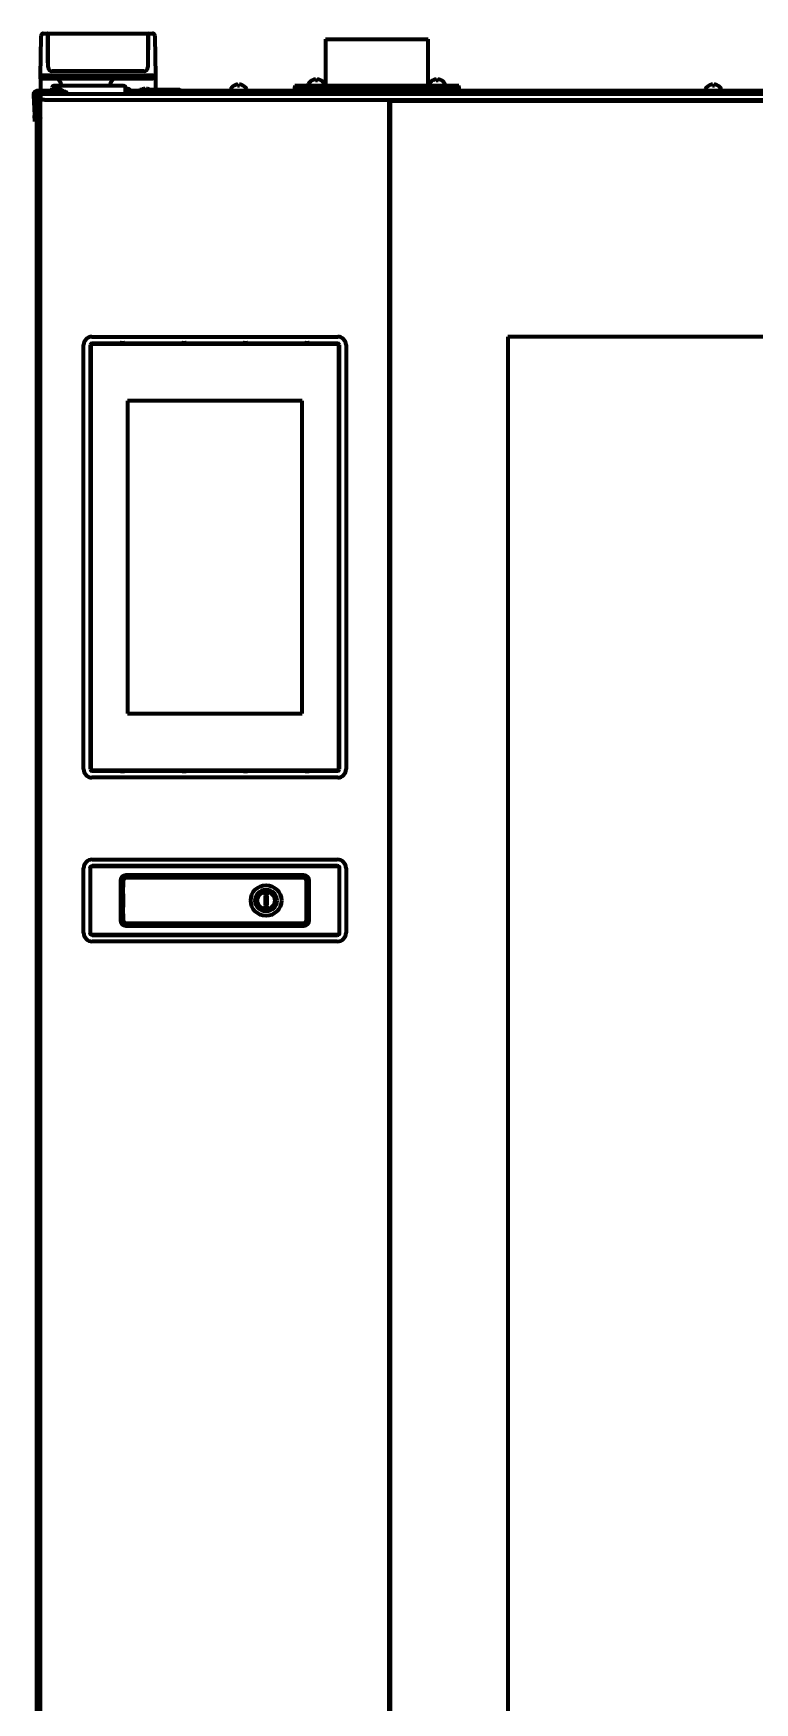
# Model space of a CAD drawing. Header units: inches. Extents: x -3022 to 7311, y 343 to 5680.
# Drawn here: x 2762 to 3114, y 3138 to 3952 of the extents above; entities that cross this region are included whole.
import ezdxf

# ---------------------------------------------------------------- set-up
doc = ezdxf.new("R2010")
doc.units = ezdxf.units.IN

msp = doc.modelspace()

# ---------------------------------------------------------------- linework, layer by layer
at = {"linetype": 'Continuous', "lineweight": 70}
for p, q in [((2765.92, 3931.29), (2766.24, 3950.02)), ((2766.24, 3950.02), (2766.26, 3950.81)), ((2767.26, 3951.79), (2769.17, 3951.79)), ((2769.43, 3950.02), (2769.42, 3951.54)), ((2769.54, 3937.47), (2769.43, 3950.02)), ((2769.54, 3951.59), (2769.54, 3949.79)), ((2818.29, 3951.59), (2769.54, 3951.59)), ((2769.54, 3949.79), (2769.54, 3935.29)), ((2818.29, 3951.59), (2818.29, 3949.79)), ((2818.4, 3950.02), (2818.29, 3937.47)), ((2818.29, 3949.79), (2818.29, 3935.29)), ((2818.42, 3951.54), (2818.4, 3950.02)), ((2818.67, 3951.79), (2820.58, 3951.79)), ((2821.58, 3950.81), (2821.59, 3950.02)), ((2821.59, 3950.02), (2821.92, 3931.29)), ((2904.92, 3948.89), (2954.92, 3948.89)), ((2904.92, 3948.89), (2904.92, 3926.29)), ((2954.92, 3926.29), (2954.92, 3948.89)), ((2816.29, 3933.29), (2771.54, 3933.29)), ((2766.92, 3931.29), (2765.92, 3931.29)), ((2765.93, 3930.77), (2765.92, 3931.29)), ((2765.92, 3930.22), (2765.92, 3926.36)), ((2765.92, 3925.3), (2765.93, 3924.77)), ((2765.93, 3930.73), (2765.93, 3930.77)), ((2820.92, 3931.29), (2766.92, 3931.29)), ((2766.93, 3929.79), (2820.91, 3929.79)), ((2771.47, 3925.31), (2771.44, 3923.62)), ((2772.47, 3926.3), (2806.37, 3926.3)), ((2775.97, 3926.84), (2775.98, 3926.3)), ((2799.86, 3926.3), (2799.87, 3926.84)), ((2807.41, 3922.8), (2807.37, 3925.31)), ((2820.92, 3931.29), (2821.92, 3931.29)), ((2821.92, 3931.29), (2821.91, 3930.77)), ((2821.92, 3931.29), (2821.91, 3930.77)), ((2821.91, 3930.77), (2821.91, 3930.73)), ((2821.91, 3929.3), (2821.91, 3925.76)), ((2821.91, 3924.77), (2821.92, 3925.3)), ((2821.92, 3931.29), (2821.92, 3930.22)), ((2821.92, 3930.22), (2821.92, 3926.36)), ((2860.22, 3926.24), (2860.22, 3926.27)), ((2864.82, 3926.27), (2864.82, 3926.24)), ((2950.42, 3924.79), (2888.92, 3924.79)), ((2888.92, 3924.79), (2888.92, 3923.79)), ((2889.92, 3926.29), (2969.92, 3926.29)), ((2889.92, 3926.29), (2889.92, 3924.79)), ((2896.47, 3926.89), (2896.47, 3926.69)), ((2898.17, 3928.74), (2898.17, 3928.77)), ((2902.77, 3928.77), (2902.77, 3928.74)), ((2904.47, 3926.69), (2904.47, 3926.89)), ((2970.92, 3924.79), (2950.42, 3924.79)), ((2955.36, 3926.89), (2955.36, 3926.69)), ((2957.06, 3928.74), (2957.06, 3928.77)), ((2961.66, 3928.77), (2961.66, 3928.74)), ((2963.36, 3926.69), (2963.36, 3926.89)), ((2969.92, 3924.79), (2969.92, 3926.29)), ((2970.92, 3923.79), (2970.92, 3924.79)), ((3091.82, 3926.24), (3091.82, 3926.27)), ((3096.42, 3926.27), (3096.42, 3926.24)), ((2762.42, 3921.69), (2762.94, 3911.79)), ((2763.42, 3921.74), (2763.94, 3911.84)), ((2763.92, 3920.69), (2765.42, 3920.69)), ((2763.92, 3920.69), (2763.92, 2255.49)), ((2765.42, 3923.79), (2764.42, 3923.79)), ((2765.42, 3922.79), (2764.42, 3922.79)), ((2771.45, 3923.79), (2765.42, 3923.79)), ((2765.42, 3923.79), (2765.42, 3921.72)), ((2765.42, 3921.72), (2765.42, 3911.8)), ((2765.92, 3922.3), (2767.92, 3922.3)), ((2765.92, 3922.3), (2765.92, 3919.3)), ((2767.92, 3919.3), (2765.92, 3919.3)), ((2767.92, 3919.3), (2765.92, 3919.3)), ((2765.92, 2271.3), (2765.92, 3919.3)), ((2767.92, 3922.3), (3653.92, 3922.3)), ((2767.92, 3919.3), (3653.92, 3919.3)), ((2767.92, 3919.3), (2933.92, 3919.3)), ((2769.67, 3922.9), (2769.67, 3922.7)), ((2774.17, 3923.3), (2770.07, 3923.3)), ((2772.29, 3924.29), (2772.29, 3924.27)), ((2773.79, 3924.27), (2773.79, 3924.67)), ((2778.27, 3923.3), (2774.17, 3923.3)), ((2774.54, 3924.67), (2774.54, 3924.27)), ((2776.04, 3924.27), (2776.04, 3924.29)), ((2778.67, 3922.7), (2778.67, 3922.9)), ((2807.67, 3923.3), (2807.4, 3923.3)), ((2811.77, 3923.3), (2807.67, 3923.3)), ((2808.04, 3924.67), (2808.04, 3924.27)), ((2809.54, 3924.27), (2809.54, 3924.29)), ((2814.12, 3923.79), (2810.23, 3923.79)), ((2812.17, 3922.7), (2812.17, 3922.9)), ((2812.67, 3922.9), (2812.67, 3922.7)), ((2817.17, 3923.3), (2813.07, 3923.3)), ((2814.37, 3924.3), (2814.12, 3924.05)), ((2814.12, 3924.05), (2814.92, 3924.05)), ((2814.12, 3924.05), (2814.12, 3923.3)), ((2815.34, 3924.3), (2814.37, 3924.3)), ((2815.29, 3924.29), (2815.29, 3924.27)), ((2816.79, 3924.27), (2816.79, 3924.67)), ((2817.54, 3924.3), (2816.79, 3924.3)), ((2821.27, 3923.3), (2817.17, 3923.3)), ((2817.54, 3924.67), (2817.54, 3924.27)), ((2833.87, 3924.3), (2819, 3924.3)), ((2819.04, 3924.27), (2819.04, 3924.29)), ((2819.42, 3924.05), (2834.12, 3924.05)), ((2821.64, 3922.55), (2834.12, 3922.55)), ((2821.67, 3922.7), (2821.67, 3922.9)), ((2834.12, 3924.05), (2833.87, 3924.3)), ((2833.87, 3922.3), (2834.12, 3922.55)), ((2834.12, 3922.55), (2834.12, 3924.05)), ((2924.62, 3923.79), (2834.12, 3923.79)), ((2858.52, 3924.39), (2858.52, 3924.19)), ((2866.52, 3924.19), (2866.52, 3924.39)), ((2922.67, 3922.9), (2922.67, 3922.7)), ((2927.17, 3923.3), (2923.07, 3923.3)), ((2925.29, 3924.29), (2925.29, 3924.27)), ((2926.79, 3924.27), (2926.79, 3924.67)), ((2931.27, 3923.3), (2927.17, 3923.3)), ((2927.54, 3924.67), (2927.54, 3924.27)), ((2929.04, 3924.27), (2929.04, 3924.29)), ((3492.11, 3923.79), (2929.73, 3923.79)), ((2931.67, 3922.7), (2931.67, 3922.9)), ((2935.92, 2469.31), (2935.92, 3919.3)), ((3485.42, 3918.8), (2936.42, 3918.8)), ((2936.42, 3918.8), (2937.42, 3917.8)), ((2936.42, 3918.8), (2936.42, 2469.4)), ((2936.92, 3919.3), (2936.92, 3918.8)), ((2971.92, 3919.3), (2971.92, 3918.8)), ((3090.12, 3924.39), (3090.12, 3924.19)), ((3098.12, 3924.19), (3098.12, 3924.39)), ((2763.1, 3908.79), (2762.94, 3911.79)), ((2763.1, 3908.79), (2763.92, 3908.83)), ((2935.92, 3887.8), (2936.42, 3887.8)), ((2936.43, 3887.29), (2935.93, 3887.29)), ((2935.92, 3846.8), (2936.42, 3846.8)), ((2936.43, 3847.29), (2935.93, 3847.29)), ((2790.92, 3803.8), (2910.92, 3803.8)), ((2993.92, 3803.8), (2993.92, 2584.4)), ((3427.92, 3803.8), (2993.92, 3803.8)), ((2786.92, 3592.8), (2786.92, 3799.8)), ((2790.17, 3799.8), (2790.17, 3592.8)), ((2790.47, 3799.8), (2790.47, 3592.8)), ((2910.92, 3800.55), (2790.92, 3800.55)), ((2910.92, 3800.25), (2790.92, 3800.25)), ((2804.92, 3800.77), (2804.92, 3800.55)), ((2805.17, 3800.77), (2806.67, 3800.77)), ((2806.92, 3800.55), (2806.92, 3800.77)), ((2834.92, 3800.77), (2834.92, 3800.55)), ((2835.17, 3800.77), (2836.67, 3800.77)), ((2836.92, 3800.55), (2836.92, 3800.77)), ((2864.92, 3800.77), (2864.92, 3800.55)), ((2865.17, 3800.77), (2866.67, 3800.77)), ((2866.92, 3800.55), (2866.92, 3800.77)), ((2894.92, 3800.77), (2894.92, 3800.55)), ((2895.17, 3800.77), (2896.67, 3800.77)), ((2896.92, 3800.55), (2896.92, 3800.77)), ((2911.37, 3592.8), (2911.37, 3799.8)), ((2911.67, 3592.8), (2911.67, 3799.8)), ((2914.92, 3799.8), (2914.92, 3592.8)), ((2808.25, 3772.5), (2808.25, 3620.1)), ((2893.59, 3772.5), (2808.25, 3772.5)), ((2893.59, 3620.1), (2893.59, 3772.5)), ((2808.25, 3620.1), (2893.59, 3620.1)), ((2790.92, 3592.35), (2910.92, 3592.35)), ((2790.92, 3592.05), (2910.92, 3592.05)), ((2804.92, 3592.05), (2804.92, 3591.82)), ((2805.17, 3591.82), (2806.67, 3591.82)), ((2806.92, 3591.82), (2806.92, 3592.05)), ((2834.92, 3592.05), (2834.92, 3591.82)), ((2835.17, 3591.82), (2836.67, 3591.82)), ((2836.92, 3591.82), (2836.92, 3592.05)), ((2864.92, 3592.05), (2864.92, 3591.82)), ((2865.17, 3591.82), (2866.67, 3591.82)), ((2866.92, 3591.82), (2866.92, 3592.05)), ((2894.92, 3592.05), (2894.92, 3591.82)), ((2895.17, 3591.82), (2896.67, 3591.82)), ((2896.92, 3591.82), (2896.92, 3592.05)), ((2910.92, 3588.8), (2790.92, 3588.8)), ((2786.92, 3513.05), (2786.92, 3544.55)), ((2790.06, 3544.55), (2790.06, 3513.05)), ((2790.22, 3513.05), (2790.22, 3544.55)), ((2791.17, 3548.8), (2910.67, 3548.8)), ((2910.67, 3545.65), (2791.17, 3545.65)), ((2791.17, 3545.49), (2910.67, 3545.49)), ((2911.61, 3544.55), (2911.61, 3513.05)), ((2911.77, 3513.05), (2911.77, 3544.55)), ((2914.92, 3544.55), (2914.92, 3513.05)), ((2804.86, 3538.5), (2804.86, 3519.09)), ((2805.02, 3519.09), (2805.02, 3538.5)), ((2806.22, 3538.3), (2806.22, 3535.35)), ((2806.22, 3534.35), (2806.22, 3535.35)), ((2806.22, 3533.11), (2806.22, 3534.35)), ((2894.37, 3541.1), (2807.46, 3541.1)), ((2807.46, 3540.94), (2894.37, 3540.94)), ((2894.12, 3539.8), (2807.72, 3539.8)), ((2895.62, 3519.3), (2895.62, 3538.3)), ((2896.81, 3538.5), (2896.81, 3519.09)), ((2896.97, 3519.09), (2896.97, 3538.5)), ((2806.22, 3532.11), (2806.22, 3533.11)), ((2806.22, 3532.11), (2806.22, 3525.48)), ((2875.42, 3531.3), (2875.42, 3526.3)), ((2876.42, 3526.3), (2876.42, 3531.3)), ((2806.22, 3524.48), (2806.22, 3525.48)), ((2806.22, 3523.24), (2806.22, 3524.48)), ((2806.22, 3522.24), (2806.22, 3523.24)), ((2806.22, 3522.24), (2806.22, 3519.3)), ((2807.72, 3517.8), (2894.12, 3517.8)), ((2910.67, 3512.1), (2791.17, 3512.1)), ((2791.17, 3511.94), (2910.67, 3511.94)), ((2894.37, 3516.65), (2807.46, 3516.65)), ((2807.46, 3516.49), (2894.37, 3516.49)), ((2910.67, 3508.8), (2791.17, 3508.8))]:
    msp.add_line(p, q, dxfattribs=at)
for radius in [7.5, 5.25, 4.25]:
    msp.add_circle((2875.92, 3528.8), radius, dxfattribs=at)
for centre, radius, start, end in [((2767.26, 3950.79), 1, 90, 179), ((2769.17, 3951.54), 0.25, 0.5, 90), ((2818.67, 3951.54), 0.25, 90, 179.5), ((2820.58, 3950.79), 1, 1, 90), ((2771.56, 3935.29), 2, 180.5, 270), ((2816.27, 3935.29), 2, 270, 359.5), ((2766.93, 3930.79), 1, 181, 270), ((2772.47, 3925.3), 1, 90, 179), ((2772.97, 3926.79), 3, 1, 90), ((2802.87, 3926.79), 3, 90, 179), ((2806.37, 3925.3), 1, 1, 90), ((2820.91, 3930.79), 1, 270, 359), ((2862.72, 3922.17), 4.8, 121.37271, 149.69882), ((2862.32, 3922.17), 4.8, 30.30118, 58.62729), ((2896.87, 3926.89), 0.4, 149.69882, 180), ((2896.87, 3926.69), 0.4, 180, 270), ((2900.67, 3924.67), 4.8, 121.37271, 149.69882), ((2900.27, 3924.67), 4.8, 30.30118, 58.62729), ((2904.07, 3926.69), 0.4, 270, 0), ((2904.07, 3926.89), 0.4, 0, 30.30118), ((2955.76, 3926.89), 0.4, 149.69882, 180), ((2955.76, 3926.69), 0.4, 180, 270), ((2959.56, 3924.67), 4.8, 121.37271, 149.69882), ((2959.16, 3924.67), 4.8, 30.30118, 58.62729), ((2962.96, 3926.69), 0.4, 270, 0), ((2962.96, 3926.89), 0.4, 0, 30.30118), ((3094.32, 3922.17), 4.8, 121.37271, 149.69882), ((3093.92, 3922.17), 4.8, 30.30118, 58.62729), ((2764.42, 3921.79), 2, 90, 183), ((2764.42, 3921.79), 1, 90, 183), ((2765.92, 3920.69), 2, 104.47924, 175.90629), ((2765.92, 3920.69), 1, 120.00248, 175.5), ((2770.07, 3922.9), 0.4, 90, 180), ((2770.07, 3922.7), 0.4, 180, 270), ((2774.17, 3921.05), 3.75, 120, 143.1301), ((2774.17, 3921.05), 3.73, 103.56267, 120.16679), ((2774.17, 3921.05), 3.25, 83.36926, 96.63074), ((2774.17, 3921.05), 3.73, 59.83321, 76.43733), ((2774.17, 3921.05), 3.75, 36.8699, 60), ((2778.27, 3922.9), 0.4, 0, 90), ((2778.27, 3922.7), 0.4, 270, 0), ((2806.91, 3922.8), 0.5, 270, 1), ((2807.67, 3921.05), 3.25, 83.36926, 95.02838), ((2807.67, 3921.05), 3.73, 59.83321, 76.43733), ((2807.67, 3921.05), 3.75, 36.8699, 60), ((2811.77, 3922.9), 0.4, 0, 90), ((2811.77, 3922.7), 0.4, 270, 0), ((2813.07, 3922.9), 0.4, 90, 180), ((2813.07, 3922.7), 0.4, 180, 270), ((2817.17, 3921.05), 3.75, 120, 143.1301), ((2817.17, 3921.05), 3.73, 103.56267, 120.16679), ((2817.17, 3921.05), 3.25, 83.36926, 96.63074), ((2817.17, 3921.05), 3.73, 59.83321, 76.43733), ((2817.17, 3921.05), 3.75, 36.8699, 60), ((2821.27, 3922.9), 0.4, 0, 90), ((2821.27, 3922.7), 0.4, 270, 0), ((2820.91, 3924.79), 1, 330.23916, 358.99188), ((2858.92, 3924.39), 0.4, 149.69882, 180), ((2858.92, 3924.19), 0.4, 180, 270), ((2866.12, 3924.19), 0.4, 270, 0), ((2866.12, 3924.39), 0.4, 0, 30.30118), ((2923.07, 3922.9), 0.4, 90, 180), ((2923.07, 3922.7), 0.4, 180, 270), ((2927.17, 3921.05), 3.75, 120, 143.1301), ((2927.17, 3921.05), 3.73, 103.56267, 120.16679), ((2927.17, 3921.05), 3.25, 83.36926, 96.63074), ((2927.17, 3921.05), 3.73, 59.83321, 76.43733), ((2927.17, 3921.05), 3.75, 36.8699, 60), ((2931.27, 3922.9), 0.4, 0, 90), ((2931.27, 3922.7), 0.4, 270, 0), ((3090.52, 3924.39), 0.4, 149.69882, 180), ((3090.52, 3924.19), 0.4, 180, 270), ((3097.72, 3924.19), 0.4, 270, 0), ((3097.72, 3924.39), 0.4, 0, 30.30118), ((2936.42, 3886.79), 1, 90, 119.99953), ((2790.92, 3799.8), 4, 90, 180), ((2910.92, 3799.8), 4, 0, 90), ((2790.92, 3799.8), 0.75, 90, 180), ((2790.92, 3799.8), 0.45, 90, 180), ((2910.92, 3799.8), 0.75, 0, 90), ((2910.92, 3799.8), 0.45, 0, 90), ((2790.92, 3592.8), 4, 180, 270), ((2790.92, 3592.8), 0.75, 180, 270), ((2790.92, 3592.8), 0.45, 180, 270), ((2910.92, 3592.8), 0.45, 270, 0), ((2910.92, 3592.8), 0.75, 270, 0), ((2910.92, 3592.8), 4, 270, 0), ((2791.17, 3544.55), 4.25, 90, 180), ((2791.17, 3544.55), 1.14, 90, 180), ((2791.17, 3544.55), 1.1, 90, 180), ((2791.17, 3544.55), 0.946, 90, 180), ((2910.67, 3544.55), 4.25, 0, 90), ((2910.67, 3544.55), 1.14, 0, 90), ((2910.67, 3544.55), 1.1, 0, 90), ((2910.67, 3544.55), 0.946, 0, 90), ((2807.46, 3538.5), 2.6, 90, 180), ((2807.46, 3538.5), 2.44, 90, 180), ((2807.72, 3538.3), 1.5, 90, 180), ((2894.12, 3538.3), 1.5, 0, 90), ((2894.37, 3538.5), 2.6, 0, 90), ((2894.37, 3538.5), 2.44, 0, 90), ((2875.92, 3531.3), 0.5, 0, 180), ((2875.92, 3526.3), 0.5, 180, 0), ((2807.46, 3519.09), 2.6, 180, 270), ((2807.46, 3519.09), 2.44, 180, 270), ((2807.72, 3519.3), 1.5, 180, 270), ((2894.12, 3519.3), 1.5, 270, 0), ((2894.37, 3519.09), 2.44, 270, 0), ((2894.37, 3519.09), 2.6, 270, 0), ((2791.17, 3513.05), 4.25, 180, 270), ((2791.17, 3513.05), 1.14, 180, 270), ((2791.17, 3513.05), 1.1, 180, 270), ((2791.17, 3513.05), 0.946, 180, 270), ((2910.67, 3513.05), 1.14, 270, 0), ((2910.67, 3513.05), 1.1, 270, 0), ((2910.67, 3513.05), 4.25, 270, 0), ((2910.67, 3513.05), 0.946, 270, 0)]:
    msp.add_arc(centre, radius, start, end, dxfattribs=at)
for centre, major_axis, ratio, start_param, end_param in [((2818.14, 3948.28), (0.25, -0.002), 0.999999, 5.393034, 6.282976), ((2768.88, 3919.6), (-6.61, 1.06), 0.100425, 5.370861, 5.576685), ((2766.93, 3924.79), (0, 1), 0.999992, 1.986682, 3.141593), ((2773.54, 3921.05), (0, -3.64), 0.707107, 3.044426, 3.23876), ((2774.79, 3921.05), (0, 3.64), 0.707107, 6.186018, 6.380352), ((2808.29, 3921.05), (0, 3.64), 0.707107, 6.186018, 6.380352), ((2816.54, 3921.05), (0, -3.64), 0.707107, 3.044426, 3.23876), ((2817.79, 3921.05), (0, 3.64), 0.707107, 6.186018, 6.380352), ((2820.91, 3924.79), (0, 1), 0.999992, 4.194444, 4.694936), ((2926.54, 3921.05), (0, -3.64), 0.707107, 3.044426, 3.23876), ((2927.79, 3921.05), (0, 3.64), 0.707107, 6.186018, 6.380352), ((2768.42, 3911.8), (3, 0), 0.999391, 3.141593, 3.727303), ((2805.17, 3800.77), (0.25, 0), 0.017455, 1.570796, 3.141593), ((2806.67, 3800.77), (0.25, 0), 0.017455, 0, 1.570796), ((2835.17, 3800.77), (0.25, 0), 0.017455, 1.570796, 3.141593), ((2836.67, 3800.77), (0.25, 0), 0.017455, 0, 1.570796), ((2865.17, 3800.77), (0.25, 0), 0.017455, 1.570796, 3.141593), ((2866.67, 3800.77), (0.25, 0), 0.017455, 0, 1.570796), ((2895.17, 3800.77), (0.25, 0), 0.017455, 1.570796, 3.141593), ((2896.67, 3800.77), (0.25, 0), 0.017455, 0, 1.570796), ((2805.17, 3591.82), (0.25, 0), 0.017455, 3.141593, 4.712389), ((2806.67, 3591.82), (0.25, 0), 0.017455, 4.712389, 6.283185), ((2835.17, 3591.82), (0.25, 0), 0.017455, 3.141593, 4.712389), ((2836.67, 3591.82), (0.25, 0), 0.017455, 4.712389, 6.283185), ((2865.17, 3591.82), (0.25, 0), 0.017455, 3.141593, 4.712389), ((2866.67, 3591.82), (0.25, 0), 0.017455, 4.712389, 6.283185), ((2895.17, 3591.82), (0.25, 0), 0.017455, 3.141593, 4.712389), ((2896.67, 3591.82), (0.25, 0), 0.017455, 4.712389, 6.283185)]:
    msp.add_ellipse(centre, major_axis=major_axis, ratio=ratio, start_param=start_param, end_param=end_param, dxfattribs=at)
for points, knots in [([(2769.54, 3948.09), (2769.53, 3948.1), (2769.5, 3948.12), (2769.46, 3948.19), (2769.45, 3948.25), (2769.45, 3948.28)], [0, 0, 0, 0, 0.125517, 0.562669, 1, 1, 1, 1]), ([(2765.92, 3931.29), (2765.92, 3931.3), (2765.92, 3931.27), (2765.92, 3931.18), (2765.92, 3931.11), (2765.92, 3930.97), (2765.92, 3930.92), (2765.92, 3930.84), (2765.92, 3930.8), (2765.92, 3930.74), (2765.92, 3930.71), (2765.92, 3930.54), (2765.92, 3930.39), (2765.92, 3930.22)], [0, 0, 0, 0, 0.25, 0.25, 0.5, 0.5, 0.625, 0.625, 0.6875, 0.6875, 0.75, 0.75, 1, 1, 1, 1]), ([(2765.92, 3926.37), (2765.92, 3926.2), (2765.92, 3926.05), (2765.92, 3925.78), (2765.92, 3925.66), (2765.92, 3925.52), (2765.92, 3925.48), (2765.92, 3925.43), (2765.92, 3925.41), (2765.92, 3925.38), (2765.92, 3925.32), (2765.92, 3925.29), (2765.92, 3925.3)], [0, 0, 0, 0, 0.25, 0.25, 0.5, 0.5, 0.625, 0.625, 0.6875, 0.6875, 0.75, 1, 1, 1, 1]), ([(2765.93, 3929.6), (2765.93, 3929.76), (2765.93, 3930.04), (2765.93, 3930.26), (2765.93, 3930.38), (2765.93, 3930.4), (2765.93, 3930.45), (2765.93, 3930.51), (2765.93, 3930.56), (2765.93, 3930.66), (2765.93, 3930.7), (2765.93, 3930.73)], [0, 0, 0, 0, 0.25, 0.5, 0.5, 0.5625, 0.5625, 0.625, 0.75, 0.75, 1, 1, 1, 1]), ([(2821.91, 3930.73), (2821.91, 3930.7), (2821.91, 3930.66), (2821.91, 3930.53), (2821.91, 3930.37), (2821.91, 3930.15), (2821.91, 3929.9), (2821.91, 3929.76), (2821.91, 3929.6)], [0, 0, 0, 0, 0.25, 0.25, 0.5, 0.75, 0.75, 1, 1, 1, 1]), ([(2821.92, 3926.37), (2821.92, 3926.2), (2821.92, 3926.05), (2821.92, 3925.78), (2821.92, 3925.66), (2821.92, 3925.52), (2821.92, 3925.48), (2821.92, 3925.43), (2821.92, 3925.41), (2821.92, 3925.38), (2821.92, 3925.32), (2821.92, 3925.29), (2821.92, 3925.3)], [0, 0, 0, 0, 0.25, 0.25, 0.5, 0.5, 0.625, 0.625, 0.6875, 0.6875, 0.75, 1, 1, 1, 1]), ([(2862.02, 3926.24), (2862.02, 3926.36), (2862.02, 3926.47), (2862.02, 3926.61), (2862.02, 3926.65), (2862.02, 3926.72), (2862.02, 3926.76), (2862.02, 3926.79)], [0, 0, 0, 0, 0.5, 0.5, 0.75, 0.75, 1, 1, 1, 1]), ([(2864.82, 3926.24), (2864.62, 3926.36), (2864.41, 3926.47), (2864.08, 3926.61), (2863.97, 3926.65), (2863.75, 3926.72), (2863.63, 3926.76), (2863.52, 3926.79)], [0, 0, 0, 0, 0.5, 0.5, 0.75, 0.75, 1, 1, 1, 1]), ([(2899.97, 3928.74), (2899.97, 3928.86), (2899.97, 3928.97), (2899.97, 3929.11), (2899.97, 3929.15), (2899.97, 3929.22), (2899.97, 3929.26), (2899.97, 3929.29)], [0, 0, 0, 0, 0.5, 0.5, 0.75, 0.75, 1, 1, 1, 1]), ([(2902.77, 3928.74), (2902.57, 3928.86), (2902.36, 3928.97), (2902.04, 3929.11), (2901.93, 3929.15), (2901.7, 3929.22), (2901.59, 3929.26), (2901.47, 3929.29)], [0, 0, 0, 0, 0.5, 0.5, 0.75, 0.75, 1, 1, 1, 1]), ([(2958.86, 3928.74), (2958.86, 3928.86), (2958.86, 3928.97), (2958.86, 3929.11), (2958.86, 3929.15), (2958.86, 3929.22), (2958.86, 3929.26), (2958.86, 3929.29)], [0, 0, 0, 0, 0.5, 0.5, 0.75, 0.75, 1, 1, 1, 1]), ([(2961.66, 3928.74), (2961.46, 3928.86), (2961.25, 3928.97), (2960.93, 3929.11), (2960.82, 3929.15), (2960.59, 3929.22), (2960.48, 3929.26), (2960.36, 3929.29)], [0, 0, 0, 0, 0.5, 0.5, 0.75, 0.75, 1, 1, 1, 1]), ([(3093.62, 3926.24), (3093.62, 3926.36), (3093.62, 3926.47), (3093.62, 3926.61), (3093.62, 3926.65), (3093.62, 3926.72), (3093.62, 3926.76), (3093.62, 3926.79)], [0, 0, 0, 0, 0.5, 0.5, 0.75, 0.75, 1, 1, 1, 1]), ([(3096.42, 3926.24), (3096.22, 3926.36), (3096.01, 3926.47), (3095.68, 3926.61), (3095.57, 3926.65), (3095.35, 3926.72), (3095.23, 3926.76), (3095.12, 3926.79)], [0, 0, 0, 0, 0.5, 0.5, 0.75, 0.75, 1, 1, 1, 1]), ([(2765.93, 3924.77), (2765.93, 3924.71), (2765.94, 3924.65), (2765.96, 3924.52), (2765.98, 3924.46), (2766.03, 3924.34), (2766.06, 3924.28), (2766.14, 3924.17), (2766.18, 3924.12), (2766.27, 3924.03), (2766.32, 3923.99), (2766.43, 3923.92), (2766.49, 3923.89), (2766.61, 3923.84), (2766.67, 3923.82), (2766.8, 3923.8), (2766.86, 3923.79), (2766.93, 3923.79)], [0, 0, 0, 0, 0.125, 0.125, 0.25, 0.25, 0.375, 0.375, 0.5, 0.5, 0.625, 0.625, 0.75, 0.75, 0.875, 0.875, 1, 1, 1, 1])]:
    msp.add_open_spline(points, degree=3, knots=knots, dxfattribs=at)
for points in [[(2861.52, 3926.79), (2861.46, 3926.77), (2861.36, 3926.74), (2861.19, 3926.69), (2861.04, 3926.64), (2860.88, 3926.58), (2860.73, 3926.51), (2860.57, 3926.43), (2860.41, 3926.35), (2860.28, 3926.28), (2860.22, 3926.24)], [(2862.02, 3926.79), (2861.99, 3926.79), (2861.94, 3926.8), (2861.87, 3926.8), (2861.8, 3926.8), (2861.73, 3926.8), (2861.66, 3926.8), (2861.59, 3926.8), (2861.54, 3926.79), (2861.52, 3926.79)], [(2863.02, 3926.24), (2862.85, 3926.26), (2862.52, 3926.28), (2862.18, 3926.26), (2862.02, 3926.24)], [(2863.52, 3926.79), (2863.49, 3926.79), (2863.45, 3926.8), (2863.38, 3926.8), (2863.3, 3926.8), (2863.23, 3926.8), (2863.16, 3926.8), (2863.09, 3926.8), (2863.04, 3926.79), (2863.02, 3926.79)], [(2863.02, 3926.79), (2863.02, 3926.77), (2863.02, 3926.74), (2863.02, 3926.69), (2863.02, 3926.64), (2863.02, 3926.58), (2863.02, 3926.51), (2863.02, 3926.43), (2863.02, 3926.35), (2863.02, 3926.28), (2863.02, 3926.24)], [(2899.47, 3929.29), (2899.42, 3929.27), (2899.31, 3929.24), (2899.15, 3929.19), (2898.99, 3929.14), (2898.83, 3929.08), (2898.68, 3929.01), (2898.53, 3928.93), (2898.36, 3928.85), (2898.24, 3928.78), (2898.17, 3928.74)], [(2899.97, 3929.29), (2899.95, 3929.29), (2899.9, 3929.3), (2899.82, 3929.3), (2899.75, 3929.3), (2899.68, 3929.3), (2899.61, 3929.3), (2899.54, 3929.3), (2899.5, 3929.29), (2899.47, 3929.29)], [(2900.97, 3928.74), (2900.81, 3928.76), (2900.47, 3928.78), (2900.14, 3928.76), (2899.97, 3928.74)], [(2901.47, 3929.29), (2901.45, 3929.29), (2901.4, 3929.3), (2901.33, 3929.3), (2901.26, 3929.3), (2901.19, 3929.3), (2901.12, 3929.3), (2901.04, 3929.3), (2901, 3929.29), (2900.97, 3929.29)], [(2900.97, 3929.29), (2900.97, 3929.27), (2900.97, 3929.24), (2900.97, 3929.19), (2900.97, 3929.14), (2900.97, 3929.08), (2900.97, 3929.01), (2900.97, 3928.93), (2900.97, 3928.85), (2900.97, 3928.78), (2900.97, 3928.74)], [(2958.36, 3929.29), (2958.31, 3929.27), (2958.2, 3929.24), (2958.04, 3929.19), (2957.88, 3929.14), (2957.72, 3929.08), (2957.57, 3929.01), (2957.42, 3928.93), (2957.25, 3928.85), (2957.13, 3928.78), (2957.06, 3928.74)], [(2958.86, 3929.29), (2958.84, 3929.29), (2958.79, 3929.3), (2958.71, 3929.3), (2958.64, 3929.3), (2958.57, 3929.3), (2958.5, 3929.3), (2958.43, 3929.3), (2958.39, 3929.29), (2958.36, 3929.29)], [(2959.86, 3928.74), (2959.7, 3928.76), (2959.36, 3928.78), (2959.03, 3928.76), (2958.86, 3928.74)], [(2960.36, 3929.29), (2960.34, 3929.29), (2960.29, 3929.3), (2960.22, 3929.3), (2960.15, 3929.3), (2960.08, 3929.3), (2960.01, 3929.3), (2959.93, 3929.3), (2959.89, 3929.29), (2959.86, 3929.29)], [(2959.86, 3929.29), (2959.86, 3929.27), (2959.86, 3929.24), (2959.86, 3929.19), (2959.86, 3929.14), (2959.86, 3929.08), (2959.86, 3929.01), (2959.86, 3928.93), (2959.86, 3928.85), (2959.86, 3928.78), (2959.86, 3928.74)], [(3093.12, 3926.79), (3093.06, 3926.77), (3092.96, 3926.74), (3092.79, 3926.69), (3092.64, 3926.64), (3092.48, 3926.58), (3092.33, 3926.51), (3092.17, 3926.43), (3092.01, 3926.35), (3091.88, 3926.28), (3091.82, 3926.24)], [(3093.62, 3926.79), (3093.59, 3926.79), (3093.54, 3926.8), (3093.47, 3926.8), (3093.4, 3926.8), (3093.33, 3926.8), (3093.26, 3926.8), (3093.19, 3926.8), (3093.14, 3926.79), (3093.12, 3926.79)], [(3094.62, 3926.24), (3094.45, 3926.26), (3094.12, 3926.28), (3093.78, 3926.26), (3093.62, 3926.24)], [(3095.12, 3926.79), (3095.09, 3926.79), (3095.05, 3926.8), (3094.98, 3926.8), (3094.9, 3926.8), (3094.83, 3926.8), (3094.76, 3926.8), (3094.69, 3926.8), (3094.64, 3926.79), (3094.62, 3926.79)], [(3094.62, 3926.79), (3094.62, 3926.77), (3094.62, 3926.74), (3094.62, 3926.69), (3094.62, 3926.64), (3094.62, 3926.58), (3094.62, 3926.51), (3094.62, 3926.43), (3094.62, 3926.35), (3094.62, 3926.28), (3094.62, 3926.24)], [(2763.92, 3920.83), (2763.92, 3920.79), (2763.92, 3920.74), (2763.92, 3920.69)], [(2764.92, 3920.77), (2764.92, 3920.75), (2764.92, 3920.72), (2764.92, 3920.69)]]:
    msp.add_open_spline(points, degree=3, dxfattribs=at)

doc.saveas('drawing.dxf')
